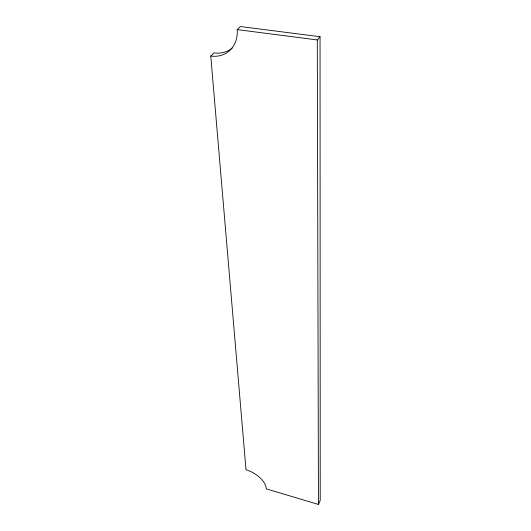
<?xml version="1.0" encoding="UTF-8"?>
<svg xmlns="http://www.w3.org/2000/svg" width="531" height="531" viewBox="0 0 531 531"><rect width="100%" height="100%" fill="white"/><g stroke="black" fill="none" stroke-linecap="round" stroke-linejoin="round"><path stroke-width="0.8" d="M318.454 504.45L320.226 500.394L320.047 36.719L240.443 26.55L237.257 29.617A33.161 26.477 54.9 0 1 210.774 56.027L245.999 469.756A20.782 11.782 28.7 0 1 266.33 488.872L318.454 504.45L317.292 39.944L320.047 36.719M210.774 56.027L214.02 52.901A32.962 26.411 55.2 0 0 232.2 48.022M237.257 29.617L317.292 39.944"/></g></svg>
